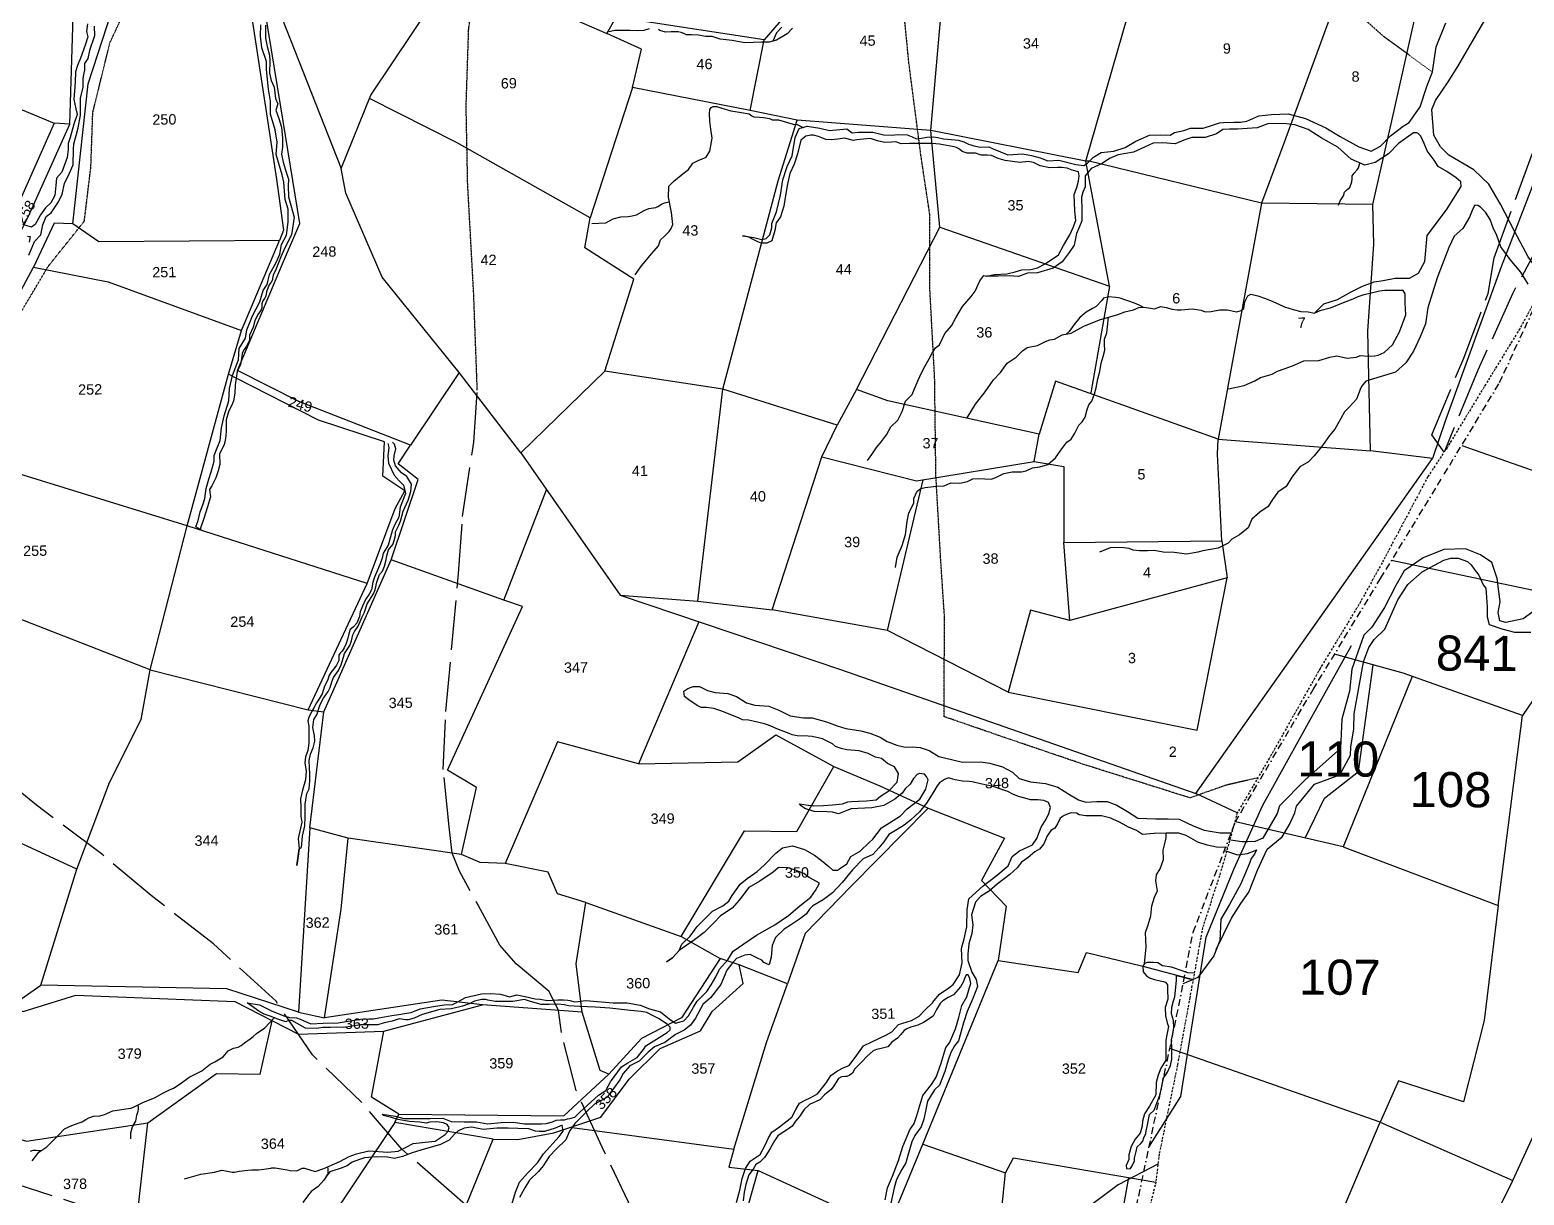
# Model space of a CAD drawing. Header units: inches. Extents: x 304037 to 460575, y 1453943 to 1639883.
# Drawn here: x 340576 to 342030, y 1593163 to 1594297 of the extents above; entities that cross this region are included whole.
import ezdxf

# ---------------------------------------------------------------- set-up
doc = ezdxf.new("R2010")
doc.units = ezdxf.units.IN
doc.header["$MEASUREMENT"] = 0
for name, pattern in [('ACAD_ISO02W100', [15, 12, -3]), ('ACAD_ISO07W100', [3, 0, -3]), ('BORDER', [1.75, 0.5, -0.25, 0.5, -0.25, 0, -0.25])]:
    doc.linetypes.add(name, pattern=pattern)
for name, color, linetype in [('CARTTRACK', 30, 'ACAD_ISO02W100'), ('NALA', 4, 'Continuous'), ('SURVEY_BND', 7, 'Continuous'), ('SURVEY_NO', 7, 'Continuous'), ('WATER_BODY', 4, 'Continuous')]:
    doc.layers.add(name, color=color, linetype=linetype)
doc.layers.add('FOOTPATH', color=150, linetype='ACAD_ISO07W100', lineweight=30)
doc.layers.add('VILL_BOUNDARY', color=6, linetype='BORDER', lineweight=30)
doc.styles.get("Standard").update_dxf_attribs({"font": 'arial.ttf'})

# ---------------------------------------------------------------- blocks, each defined once
blk = doc.blocks.new('DACHURU')
at = {"layer": 'CARTTRACK'}
for points in [[(1943.92, 789.01), (1955.94, 784.85), (1966.4, 780.23), (1969.76, 777.82), (1965.57, 784.4), (1960, 791.75), (1958.16, 801.65), (1957.4, 807.73), (1957.39, 808.69)], [(1921.93, 738.92), (1924.18, 742.55), (1925.13, 748.85), (1925.91, 753.91), (1927.89, 758.81), (1929.9, 763.33), (1933.83, 770.49), (1936.15, 774.72)]]:
    blk.add_lwpolyline(points, dxfattribs=at)
at = {"layer": 'NALA'}
for points in [[(1949.38, 777.42), (1948.35, 776.69), (1947.12, 776.42), (1946.69, 776.54), (1946.59, 777.13), (1946.72, 777.89), (1946.49, 779.55), (1946.11, 780.68), (1945.31, 781.22), (1944.22, 781.64), (1942.69, 781.59), (1941.23, 781), (1939.87, 780.05), (1939.28, 779.02), (1938.48, 777.45), (1937.6, 776.04), (1937.03, 775.47), (1936.18, 773.04), (1936.02, 771.48), (1935.49, 769.48), (1935.41, 767.39), (1932.91, 765.15), (1931.1, 763.29), (1930.93, 762.74), (1929.92, 760.98), (1929.38, 760.72), (1928.86, 760.7), (1928.42, 760.7), (1927.47, 760.84)], [(1926.64, 753.02), (1927.71, 755.27), (1928.37, 756.3), (1928.93, 757.13), (1929.54, 758.69), (1930.24, 760.19), (1930.88, 760.73), (1931.29, 761.08), (1931.81, 761.95), (1932.18, 762.79), (1932.3, 763.27), (1933.58, 764.84), (1935.37, 765.52), (1936.12, 766.91), (1936.14, 767.49), (1936.36, 768.78), (1936.38, 769.86), (1936.94, 773.15), (1937.04, 773.64), (1937.39, 774.59), (1937.76, 775.17), (1938.51, 775.91), (1939.43, 777.99), (1940.15, 779.1), (1941.16, 779.99), (1942.03, 780.48), (1942.69, 780.84), (1943.2, 780.98), (1943.72, 780.98), (1944.38, 780.75), (1944.65, 780.51), (1944.85, 780.2), (1945.2, 779.78), (1945.41, 779.31), (1945.51, 779.1), (1945.7, 778.85), (1945.8, 777.53), (1945.8, 776.81), (1945.95, 776.27), (1946.85, 775.96), (1947.76, 775.74), (1948.28, 775.74), (1948.92, 775.74)], [(1927.19, 760.08), (1928.11, 759.78), (1928.82, 759.87), (1929.32, 760.07), (1929.46, 760.14), (1929.32, 759.82), (1929.09, 759.52), (1928.99, 759.23), (1928.38, 757.7), (1927.57, 756.23), (1926.95, 755.18), (1926.89, 753.67), (1926.48, 752.58), (1925.35, 751.02), (1924.52, 750.66), (1924.29, 750.56)]]:
    blk.add_lwpolyline(points, dxfattribs=at)
at = {"layer": 'SURVEY_BND'}
for points in [[(1957.93, 776.78), (1952.8, 777.95), (1938.98, 780.8)], [(1957.93, 776.78), (1958.22, 774.42), (1957.32, 773.1), (1951.4, 774.35), (1948.35, 769.8), (1939.84, 772.77), (1934.95, 774.09)], [(1932.94, 760.99), (1934.3, 763.84), (1936.71, 765.75), (1937.7, 773.35)], [(1940.49, 772.54), (1935.63, 760.38), (1927.96, 762.13)], [(1935.63, 760.38), (1946.69, 756.26), (1948.35, 769.8)], [(1946.69, 756.26), (1945.73, 748.06), (1944.29, 742.28), (1939.66, 743.75), (1938.37, 740.8), (1947.84, 736.68)], [(1960.77, 740.04), (1952.62, 727.97), (1943.87, 728.6), (1947.84, 736.68), (1949.95, 741.35), (1952.96, 741.27), (1959.38, 749.15), (1963.24, 747.74)], [(1921.25, 724.37), (1931.06, 723.31), (1938.37, 740.8), (1923.37, 745.96)]]:
    blk.add_lwpolyline(points, dxfattribs=at)
at = {"layer": 'VILL_BOUNDARY', "lineweight": -3}
blk.add_lwpolyline([(1877.9, 668.09), (1892.73, 681.13), (1897.89, 685.27), (1909.07, 693.31), (1911.2, 699.64), (1913.44, 705.27), (1917.74, 715.11), (1921.25, 724.37), (1920.36, 731.26), (1923.85, 748.26), (1925, 754.26), (1927.96, 762.13), (1933.44, 771.58), (1938.2, 779.51), (1942.69, 786.95), (1946.59, 793.5), (1949.88, 800.72)], dxfattribs=at)
at = {"layer": 'SURVEY_NO'}
for s, p in [('841', (1942.16, 772.97)), ('110', (1932.34, 765.39)), ('108', (1940.34, 763.25)), ('107', (1932.54, 749.85))]:
    blk.add_text(s, height=2.5, dxfattribs=at).set_placement(p)
blk = doc.blocks.new('KESAMANENIPALLE')
at = {"layer": 'CARTTRACK'}
for points in [[(484.86, -37.82), (481.54, -62.3), (484.77, -71.16), (476.76, -90.55), (468.12, -109.4), (460.05, -123.93), (451.47, -142.34), (443.01, -162.07), (440.11, -157.81), (448.06, -139.38), (454.18, -123.8), (455.76, -115.14), (465.66, -89.11), (473.55, -68.78), (474.12, -61.88), (476.14, -41.28)], [(324.84, -478.82), (315.87, -467.42), (305.28, -452.24), (295.28, -437.22), (283.03, -419.09), (273.64, -409.15), (258.74, -396.53), (248.76, -389.2), (239.21, -380.15), (226.43, -366.78), (216.67, -356.43), (209.23, -346.02), (201.21, -338.84), (188.64, -327.53), (179.11, -316.14), (167.3, -304.39), (158.67, -291.34), (143.69, -277.22), (128.79, -265.35), (117.19, -255.34), (101.29, -243.07), (83.59, -228.34)], [(371.55, -333.5), (361.89, -338.42), (350.06, -346.99)], [(244.22, -342.98), (237.14, -327.68), (231.04, -313.84), (227.61, -299.78), (226.98, -294.46), (224.76, -289.79), (216.92, -283.03), (212.98, -278.46), (203.51, -260.37), (201.74, -255.99), (201.11, -249.66), (199.86, -235.73), (200.66, -221.73), (202.26, -206.82), (204.15, -188.32), (205.34, -174.53), (208.26, -156.54), (209.29, -144.02)], [(92.41, -333.75), (113.91, -341.06), (119.89, -344.74), (134.97, -365.4), (150.14, -385.25), (157.92, -395.23), (172.6, -405.82), (187.34, -414.41), (197.19, -420.17), (214.71, -432.6), (231.33, -442.09), (235.84, -443.4), (249.84, -445.6), (260.77, -454.5), (274.45, -474.71), (282.24, -487.58)]]:
    blk.add_lwpolyline(points, dxfattribs=at)
at = {"layer": 'FOOTPATH', "ltscale": 0.0005}
for points in [[(97.27, -126.7), (105.92, -112.59), (114.74, -101.85), (116.49, -88.77), (117.13, -75.56), (121.49, -58.75), (124.76, -51.96)], [(396.95, -240.31), (389.21, -242.01), (380.46, -244.96), (354.89, -236.55), (335.73, -229.75), (321.19, -224.51), (321.63, -200.49), (320.86, -185.91), (319.99, -166.15), (319.99, -142.41), (319.12, -121.04), (319.33, -102.92), (317.37, -88.56), (314.74, -66.07), (312, -33.47)], [(209.29, -144.02), (208.72, -120.58), (207.61, -94.03), (207.48, -75.35), (208.35, -56.31), (211.82, -35.7), (211.95, -23.46), (216.17, -16.96), (220, 0.23), (222.6, 15.68), (222.61, 28.51), (225.46, 40.26), (228.43, 51.64), (233.15, 68.43), (234.14, 71.4)], [(441.4, -69.97), (429.76, -61.27), (414.45, -47.22), (392.77, -28.56), (376.49, -19.47), (359.53, -12.72), (338.63, -3.83), (322.21, 7.33), (313.21, 13.27), (305.24, 15.18), (291.45, 19.18), (277.93, 24.83), (248.48, 35.93), (232.75, 43.79), (226.94, 45.95)]]:
    blk.add_lwpolyline(points, dxfattribs=at)
at = {"layer": 'NALA'}
for points in [[(159.18, -54.96), (159.15, -58.11), (159.55, -60.14), (160.06, -62.22), (160.12, -63.64), (160.03, -66.58), (160.36, -68.34), (161.12, -70), (161.34, -72.71), (161.91, -74.08), (161.46, -75.56), (162.1, -77.63), (162.73, -79.69), (162.94, -82.41), (162.95, -84.58), (162.67, -86.22), (163.04, -88.19), (163.73, -90.58), (164.28, -92.36), (164.19, -93.91), (164.19, -96.57), (164.74, -98.63), (165.53, -101.54), (164.83, -105.78), (163.16, -108.91), (162.19, -111.12), (161.04, -114), (160.25, -115.54), (160.08, -116.28), (160.08, -116.62), (159.78, -117.2), (159.23, -117.81), (158.93, -118.62), (158.62, -119.57), (158.42, -120.55), (158.12, -121.13), (157.71, -121.71), (157.4, -122.42), (157.44, -122.86), (157.44, -123.34), (157.27, -123.88), (156.45, -125), (155.71, -126.52), (155.23, -128.08), (154.38, -129.96), (154.35, -131.18), (153.6, -132.64), (153.03, -133.41), (152.52, -134.33), (152.45, -135.14), (152.04, -137.14), (151.22, -138.72), (151.02, -140.31), (150.68, -141.94), (150.65, -143.97), (150.24, -145.8), (150, -146.44), (149.01, -148.43), (148.44, -150.4), (148.4, -153.34), (148.17, -154.93), (147.86, -156.43), (146.74, -158.58), (146.74, -161.22), (146.37, -162.74), (145.75, -164.4), (144.77, -166.34), (144.16, -167.25), (144.36, -168.99), (143.62, -171.36), (142.73, -174.18), (141.89, -176.51), (141.88, -176.87), (140.76, -176.22), (141.37, -174.67), (141.85, -172.57), (142.55, -170.94), (143, -169.4), (143.37, -166.98), (144.07, -164.72), (144.65, -162.94), (145.4, -160.38), (145.4, -159.02), (146.16, -157.16), (146.89, -155.35), (147.25, -152.35), (147.98, -149.39), (149.14, -145.82), (149.32, -142.81), (150.09, -139.65), (151.57, -135.94), (151.83, -133.19), (153.38, -130.71), (153.75, -128.66), (155.1, -125.3), (156.92, -121.94), (157.76, -119.16), (158.8, -117.72), (159.41, -115.37), (161.06, -112.48), (161.93, -110.43), (162.4, -108.11), (163.62, -105.86), (164.09, -102.7), (164.09, -99.58), (163.42, -97.26), (163.15, -93.03), (162.74, -91.29), (162.1, -89.1), (161.4, -86.28), (161.63, -83.29), (161.16, -80.32), (160.15, -76.55), (160.15, -73.36), (159.75, -70.49), (159.28, -65.74), (159.28, -63.8), (158.2, -60.4), (157.93, -57.58), (158.1, -54.83)], [(117.75, -54.69), (117.75, -57.01), (116.53, -60.56), (116.08, -62.49), (115.31, -63.68), (115.22, -65.53)], [(284.1, -57.05), (282.83, -58.42), (281.92, -60.41)], [(468.14, -120.96), (463.97, -115.05), (460.87, -108.91), (457.43, -102.18), (454.71, -97.31), (451.08, -93.81), (445.13, -90.12), (443.09, -88.14), (441.5, -85.3), (441.17, -79.03), (442.03, -76.85), (445.16, -72.41), (447.6, -68.75), (451.14, -62.83), (455.3, -55.86)], [(116.14, -54.06), (115.88, -55.91), (116.15, -57.21), (115.51, -59.27), (114.33, -62.41), (113.6, -64.13), (113.06, -65.64), (112.96, -68.15), (112.6, -72.37), (113.06, -74.61), (113.33, -76), (112.48, -78.33), (111.6, -81.52), (111.05, -82.97), (111.05, -84.48), (110.81, -86.35), (109.42, -89.88), (108.12, -91.33), (107.99, -93.12), (107.69, -95.51), (106.66, -97.3), (105.39, -98.48), (104.12, -100.17), (102.85, -102.47), (101.91, -103.14), (99.88, -102.49)], [(100.96, -105.33), (101.57, -105.36), (101.33, -106.78)], [(101.2, -109.93), (102.58, -106.65), (104.14, -105.05), (104.66, -102.64), (105.52, -100.6), (106.75, -99.72), (108.56, -97.1), (109.46, -95.23), (110.04, -92.67), (111.31, -90.18), (112.21, -88.14), (112.38, -84.41), (112.42, -83.08), (113.04, -81.08), (113.52, -79.22), (114.17, -76.2), (114.21, -73.74), (114.21, -71.94), (114.84, -69.51), (114.9, -67.34), (115.22, -65.53)], [(391.07, -146.05), (394.84, -145.26), (397.43, -144.22), (398.8, -143.43), (401.68, -142.6), (402.98, -141.88), (404.56, -141.4), (406.62, -140.67), (409.34, -139.53), (412.99, -139.47), (415.65, -138.71), (417.36, -138.42), (419.9, -138.96), (422.11, -138.8), (423, -138.39), (425.03, -138.58), (426.45, -138.52), (427.4, -138.33), (428.8, -137.76), (430.84, -135.9), (432.61, -132.77), (434.23, -128.72), (434.1, -125.79), (434.1, -123.58), (433.6, -122.78), (432.81, -122.78), (431.03, -122.78), (429.19, -122.75), (427.9, -122.88), (425.2, -123.45), (424.09, -123.67), (422.67, -124.15), (421.43, -124.71), (419.06, -125.57), (415.88, -126.84), (413.38, -127.44), (412.14, -127.98), (414.36, -125.77), (417.72, -124.72), (421.07, -122.92), (423.77, -121.59), (426.62, -120.58), (428.84, -120.29), (431.7, -119.77), (435.24, -119.8), (437.43, -118.66), (438.95, -115.79), (439.65, -109.54), (444.34, -103.37), (448.02, -97.8), (447.89, -96.63), (446.78, -95.68), (444.6, -94.07), (442.51, -92.87), (441.56, -91.35), (439.85, -89.05), (439.15, -87.25), (438.42, -85.44), (437.75, -84.78), (437.44, -84.62), (436.61, -84.62), (432.94, -87.15), (430.53, -89.62), (427.23, -91.71), (424.73, -92.35), (421.47, -90.83), (418.28, -87.84), (414.26, -85.56), (411.12, -83.48), (407.96, -82.37), (405.2, -81.96), (401.41, -82), (398.85, -82.91), (396.41, -83.1), (394.06, -83.17), (392.1, -83.17), (390.52, -83.2), (388.97, -84.24), (386.24, -85.1), (384.21, -85.1), (383.01, -85.1), (381.01, -85.67), (378.89, -86.52), (375.88, -86.3), (373.6, -86.36), (371.49, -87.26), (368.8, -88.46), (365.06, -89.07), (362.97, -89.89), (361.17, -91.06), (358.48, -92.29), (357.08, -94.03), (357.01, -96.71), (356.41, -97.98), (356.09, -99.21), (356.09, -102.41), (356.06, -104.94), (355.37, -106.68), (354.73, -107.93), (354.16, -110.78), (352.96, -112.52), (351.18, -114.73), (349.03, -116.31), (345.23, -117.36), (342.76, -117.39), (340.59, -118.16), (338.34, -118.03), (335.71, -118.03), (332.83, -118.03), (334.79, -117.59), (337.8, -117.53), (339.8, -117.08), (341.41, -116.61), (343.63, -116.55), (345.22, -116.14), (347.06, -115.21), (350.35, -113.06), (351.62, -110.78), (353.18, -108.29), (353.97, -106.49), (354.67, -104.78), (354.44, -102.44), (354.29, -98.52), (354.99, -96.82), (355.4, -95.27), (355.56, -94.03), (355.46, -92.99), (353.91, -92.61), (352.71, -92.13), (351.38, -91.94), (350.4, -91.94), (348.56, -91.94), (346.18, -91.44), (344.57, -90.65), (343.27, -90.33), (341.27, -90.55), (337.71, -90.07), (336.06, -89.53), (335.02, -89.03), (334.45, -88.77), (333.37, -88.74), (331.98, -88.68), (330.55, -88.2), (328.59, -88.14), (327.38, -87.73), (326.72, -87.16), (325.99, -86.75), (325.42, -86.59), (321.89, -85.86), (320.14, -85.67), (317.64, -85.64), (314.7, -85.67), (312.61, -85.67), (311.34, -85.22), (310.26, -85.22), (308.68, -85.32), (306.87, -84.88), (305.92, -84.53), (305.22, -84.31), (303.51, -84.47), (301.87, -84.62), (301.11, -84.72), (298.95, -84.18), (297.31, -84.34), (295.69, -84.47), (294.44, -84.37), (293.42, -84.02), (292.63, -83.64), (291.43, -83.33), (290.76, -83.33), (289.56, -83.55), (288.39, -84.53), (287.5, -87.76), (286.7, -90.27), (285.6, -92.52), (284.9, -95.4), (284.33, -98.91), (284.01, -100.39), (283.19, -102.95), (282.11, -104.4), (281.79, -106.27), (281.03, -108.8), (279.8, -109.28), (278.4, -109.28), (277.64, -108.93), (276.53, -108.36), (275.33, -107.73), (273.97, -107.47), (276.66, -107.92), (278.62, -108.45), (279.7, -108.2), (280.52, -107.35), (281.03, -105.64), (281.06, -104.59), (282.23, -101.75), (283.29, -97.77), (283.89, -94.07), (285, -90.81), (286.2, -88.28), (286.99, -83.86), (287.98, -81.67), (289.94, -81.14), (292.98, -81.61), (295.33, -82.27), (299.54, -81.89), (300.84, -82.84), (302.33, -82.75), (304.61, -82.75), (305.81, -82.81), (308.38, -83.44), (310.24, -83.57), (312.01, -83.44), (314.1, -83.54), (315.31, -84.01), (316.35, -84.49), (317.56, -84.36), (318.86, -84.17), (320.5, -84.11), (321.48, -84.27), (322.88, -84.65), (325.73, -84.93), (326.49, -84.99), (327.79, -85.37), (328.9, -85.98), (329.5, -86.17), (330.23, -86.42), (331.84, -86.74), (333.81, -86.7), (334.91, -87.18), (338.38, -88.73), (341.99, -88.48), (344.15, -88.89), (346.18, -89.52), (348.02, -90.25), (350.75, -90.16), (354.86, -91.23), (356.73, -91.52), (357.62, -90.95), (359.14, -89.49), (361.01, -88.42), (364.08, -88.16), (366.8, -87.25), (369.4, -85.79), (372.7, -84.4), (375.33, -84.3), (377.73, -84.46), (378.78, -83.83), (381.06, -83.35), (382.66, -82.79), (385.73, -82.82), (387.5, -82.31), (389.69, -81.58), (390.67, -81.58), (393.17, -81.49), (394.76, -81.49), (396.34, -81.33), (399.26, -80.03), (402.3, -79.78), (406.34, -79.68), (410.52, -80.85), (415.43, -83.13), (418.91, -85.31), (423.35, -87.88), (426.35, -88.96), (428.63, -87.79), (431.04, -85.29), (434.17, -82.98), (435.63, -82.09), (438.32, -78.39), (440, -73.44), (441.4, -69.97), (442.41, -63.87), (444.79, -58.09)], [(286.66, -57.31), (285.4, -58.73), (282.8, -60.18), (281.03, -60.63), (279.11, -60.66), (275.15, -60.77), (272.02, -60.18), (269.17, -59.76), (267.21, -59.12), (265.59, -59.09), (263.92, -58.75), (262.22, -58.61), (260.99, -58.61), (260.4, -58.33), (259.73, -58.06), (259.03, -57.89), (257.99, -57.86), (257.32, -57.89), (255.98, -57.89), (254.61, -57.52), (254.25, -57.22)], [(251.98, -57.08), (250.75, -57.44), (249.1, -57.47), (247.34, -57.41), (243.68, -57.33), (242.61, -57.55), (242.28, -57.64)], [(247.85, -116.6), (249.41, -114.43), (251.97, -111.44), (253.61, -109.66), (254.05, -108.2), (255.01, -107.36), (256.2, -106.16), (256.74, -105.44), (257.11, -104.5), (256.87, -101.63), (256.2, -97.88), (256.3, -95.22), (257.39, -94.11), (259.76, -92.16), (261.12, -91.23), (262.18, -89.7), (263.47, -89.06), (265.42, -88.27), (266.33, -86.84), (266.95, -83.69), (266.6, -81.54), (266.38, -79.59), (266.38, -77.74), (266.43, -76.81), (266.73, -76.31), (267.27, -76.09), (268.11, -76.09), (269.34, -76.51), (270.43, -76.83), (271.54, -77.2), (274.06, -77.6), (275.96, -77.94), (276.58, -78.41), (277.02, -78.68), (278.43, -78.78), (279.42, -78.9), (280.87, -79.15), (281.49, -79.47), (283, -79.47), (286.52, -80.63), (287.56, -80.66), (288.96, -81.4)], [(418.22, -101.92), (418.65, -100.86), (419.48, -99.66), (419.71, -98.78), (420.42, -98.15), (421.02, -97.66), (421.57, -96.29), (421.63, -95.58), (421.65, -94.86), (422.14, -94.21), (422.91, -93.46), (423.17, -92.98), (423.55, -91.79)], [(237.49, -103.97), (240.91, -103.88), (242.71, -102.92), (244.59, -102.5), (246.35, -102.39), (247.29, -102.28), (248.37, -102.09), (250.25, -101.04), (251.38, -100.52), (253.04, -100.32), (253.54, -100.13), (254.45, -99.55), (255.14, -99.25), (256.4, -99.03)], [(463.93, -121.65), (462.14, -118.7), (459.64, -115.62), (457.36, -112.54), (456.44, -109.75), (455.63, -107.89), (454.94, -105.84), (453.78, -104.07), (452.61, -102.82), (452, -102.42), (452, -102.42), (451.24, -102.38), (450.71, -103.22), (449.91, -105.24), (448.29, -107.98), (446.16, -109.75), (444.83, -112.48), (441.92, -119.85), (439.54, -127.08), (438.93, -130.91), (437.56, -134.09), (435.95, -137.49), (434.05, -140.27), (431.55, -142.56), (428.05, -143.53), (424.3, -144.58), (423.21, -145.91), (422.93, -146.58), (421.97, -148.96), (420.22, -150.85), (419.08, -151.96), (418.15, -153.6), (416.68, -156.13), (415.32, -157.62), (413.65, -160.03), (411.55, -162.57), (410.19, -163.95), (408.09, -165.17), (406.14, -167.6), (404.72, -169.89), (402.63, -171.25), (401.38, -172.94), (400.27, -174.63), (398.26, -176.01), (396.3, -177.63), (395.37, -179.78), (393.22, -181.44), (391.4, -182.45), (390.52, -183.41), (388.06, -184.57), (384.32, -185.22), (383.11, -185.45), (380.42, -185.93), (377.36, -185.47), (374.75, -185.39), (372.53, -184.94), (370.92, -184.97), (369.05, -184.97), (367.46, -184.82), (366.5, -184.4), (365.23, -184.17), (362.96, -184.09), (361.94, -184.17), (359.37, -185.19)], [(303.49, -162.25), (304.59, -160.84), (305.71, -159.16), (306.93, -157.72), (308.16, -156.14), (309.27, -154.16), (310.92, -152.56), (312.03, -150.53), (312.9, -148.01), (314.47, -146.41), (315.89, -143.15), (316.89, -141.03), (317.68, -139.64), (318.75, -137.82), (319.48, -136.46), (320.31, -135.16), (321.27, -134.46), (322.62, -131.74), (324.22, -129.93), (325.34, -127.96), (326.93, -125.23), (329.07, -122.86), (330.03, -121.63), (331.19, -119.08), (332.21, -117.84), (332.83, -118.03)], [(327.77, -152.27), (329.77, -148.95), (332.21, -146.01), (334.22, -143.15), (335.96, -141.36), (337.62, -139.14), (339.74, -137.69), (341.31, -136.19), (342.51, -135.42), (345.01, -134.95), (346.89, -134.03), (347.99, -133.6), (349.13, -133.44), (350.95, -132.43), (353.19, -132.06), (356.25, -130.45), (360.03, -128.91), (364.5, -127.71), (366.25, -127.09), (368.32, -126.6), (369.61, -126.08), (370.87, -126.01), (372.47, -126.26), (373.43, -126.41), (374.93, -125.89), (376.23, -126.17), (377.64, -126.57), (378.87, -126.78), (379.83, -126.75), (382.49, -126.57), (384.68, -126.94), (385.69, -127.3), (387.08, -127.3), (389.17, -126.9), (390.96, -126.87), (393.33, -127.4), (394.37, -127.15), (394.99, -126.66), (395.3, -125.03), (396.04, -123.62), (396.77, -123.18), (398.47, -123.58), (400.28, -124.29), (402.04, -125), (403.64, -125.77), (404.9, -126.35), (406.93, -127.06), (408.8, -127.58), (410.55, -127.64), (412.14, -127.98)], [(370.68, -126.02), (369.68, -125.48), (368.58, -125.01), (367.19, -124.49), (366.22, -124.13), (365.39, -123.85), (364.73, -123.65), (364.08, -123.54), (362.39, -123.41), (361.13, -123.67), (360.7, -124.29), (359.26, -125.72), (358.4, -126.2), (356.87, -127.02), (355.31, -128.34), (353.94, -129.98), (352.68, -131.63), (351.93, -132.27)], [(309.89, -188.22), (310.39, -185.73), (311.58, -182.98), (312.47, -180.3), (312.86, -177.13), (313.32, -175.03), (314.52, -172.73), (314.55, -171.57), (315.43, -169.8), (316.34, -169.18), (317.32, -168.95), (317.97, -168.92), (320.08, -168.71), (321.92, -168.63), (323.56, -167.93), (325.74, -168.01), (327.58, -167.67), (328.88, -167), (330.28, -167), (333.35, -167.13), (334.52, -166.74), (336.45, -165.82), (338.45, -165.46), (340.71, -165.46), (341.88, -165.23), (343.41, -164.55), (345.2, -164.32), (347.13, -163.82), (348.98, -162.23), (350.3, -160.39), (351.81, -158.42), (352.82, -157.71), (353.71, -156.28), (354.75, -154.36), (355.58, -153.58), (356.25, -152.44), (356.77, -150.63), (357.22, -149.44), (357.99, -148.59), (358.59, -146.85), (359.03, -145.39), (359.5, -143.22), (359.99, -141.43), (360.33, -139.44), (360.85, -137.81), (361.27, -136.3), (361.17, -134.95), (361.17, -133.6), (361.82, -132.13), (361.97, -130.63), (362.27, -128.31)], [(187.49, -156.65), (187.74, -157.62), (187.4, -159.65), (187.58, -161.36), (188.91, -164.31), (190.09, -165.69), (191.1, -166.75), (191.57, -168.81), (190.27, -172.06), (189.94, -174.51), (188.88, -176.27), (188.32, -177.57), (187.85, -179.25), (187.23, -181.22), (186.04, -183.14), (185.72, -184.41), (185.22, -185.74), (184.6, -187.26), (183.8, -188.94), (183.41, -190.18), (183.09, -192.04), (182.5, -193.05), (181.55, -194.36), (180.81, -195.92), (180.25, -197.28), (180.07, -198.43), (179.39, -200.02), (178.48, -201.03), (177.8, -201.56), (177.41, -202.63), (177.21, -203.63), (176.79, -204.9), (176.29, -205.99), (175.79, -206.73), (175.32, -207.26), (174.96, -207.73), (174.9, -209.01), (174.37, -210.13), (173.72, -210.99), (173.07, -211.82), (172.54, -212.52), (172.21, -213.56), (171.77, -214.5), (171.39, -215.18), (170.82, -217.02), (170.05, -218.26), (169.4, -219.18), (168.72, -220.42), (168.16, -221.36), (167.48, -222.69), (167.25, -223.54), (167.45, -224.8), (167.45, -227.25), (167.45, -228.93), (167.16, -230.68), (166.54, -232.25), (166.42, -233.72), (166.71, -235.7), (166.51, -237.77), (165.74, -240.32), (165.24, -242.38), (165.26, -244.54), (165.29, -246.57), (165.44, -248.03), (164.53, -252.02), (164.73, -254.48), (164.44, -256.3), (164.14, -258.52), (164.73, -254.48), (165.33, -254.15), (165.62, -251.47), (166.21, -248.95), (166.33, -246.68), (166.33, -245.62), (166.33, -243.67), (166.78, -241.11), (167.37, -239.99), (167.57, -238.1), (167.57, -236.27), (167.48, -234.91), (167.48, -233.11), (167.78, -231.6), (168.49, -230.07), (168.88, -228.49), (168.84, -227.19), (168.42, -225.18), (168.69, -223.19), (169.42, -222.08), (170.27, -219.65), (171.12, -218.05), (172.22, -216.48), (172.76, -215.55), (173.2, -214.14), (173.63, -213.09), (174.8, -211.4), (175.48, -210.07), (176.1, -208.25), (176.29, -207.33), (177.64, -205.44), (178.06, -204.32), (178.37, -202.87), (178.84, -202.02), (179.74, -200.78), (180.75, -198.49), (181.31, -197.41), (182, -195.38), (183.52, -192.96), (183.93, -191.99), (184.41, -190.16), (185.05, -188.3), (185.76, -187.52), (186.28, -186.34), (186.63, -185.11), (186.9, -183.83), (187.34, -182.36), (188.33, -181.1), (188.69, -180.15), (189, -178.95), (189.06, -178.08), (189.91, -176.43), (190.28, -175.44), (190.6, -174.3), (190.97, -173.03), (192.24, -170.39), (192.92, -168.36), (193.07, -166.56), (191.99, -164.7), (190.68, -163.79), (189.29, -162.05), (188.87, -160.7), (188.98, -159.6), (189.37, -157.91), (189.12, -156.83), (188.63, -156.3)], [(135.94, -334.07), (139.94, -332.97), (143.26, -332.55), (145.03, -332.03), (146.35, -332.31), (147.49, -332.55), (148.05, -332.55), (149.23, -332.35), (151.31, -332.14), (152.28, -332.1), (153.87, -332.1), (155.16, -331.97), (156.86, -331.69), (157.1, -331.65), (157.9, -331.62), (158.94, -331.83), (160.81, -332.21), (161.54, -332.35), (163.2, -332.42), (164.48, -331.83), (165.07, -331.86), (167.64, -332.66), (169.68, -331.97), (171.01, -331.43), (173.61, -330.29), (175.9, -329.14), (177.67, -328.52), (180.65, -327.86), (185.26, -328.21), (187.76, -327.97), (189.53, -327.1), (191.43, -326.2), (194.27, -325.89), (196.7, -325.68), (199.16, -324.12), (199.89, -323.33), (200.13, -322.43), (199.72, -321.7), (198.78, -321.32), (197.22, -321.01), (195.49, -321.11), (194.58, -321.28), (193.06, -321.07), (190.62, -320.83), (187.74, -320.35), (186.21, -319.86), (184.24, -319.34), (184.06, -318.96), (187.15, -319.51), (189.23, -320.14), (190.83, -320.14), (192.91, -320.14), (194.29, -320.17), (195.58, -320.21), (198.66, -320.17), (200.67, -321), (203.79, -321.11), (205.01, -321.11), (206.81, -321.18), (209.41, -321.63), (212.79, -321.38), (215.7, -321.35), (218.37, -321.76), (222.5, -321.8), (223.68, -321.8), (225.17, -321.42), (226.07, -321), (227.14, -320.9), (228.11, -320.9), (228.84, -320.69), (229.36, -320.62), (230.61, -320.34), (231.79, -319.16), (232.69, -318.3), (236.42, -315.07), (238.22, -313.96), (239.33, -311.88), (242.07, -308.26), (243.56, -307.3), (245.85, -306.08), (247.41, -304.14), (247.97, -303.28), (253.21, -300.08), (253.94, -299.49), (253.97, -298.86), (253.28, -298.17), (251.34, -296.75), (249.88, -296.06), (248.39, -295.19), (246.97, -294.98), (244.37, -294.67), (239.45, -294.05), (235.89, -293.79), (232.11, -293.58), (229.47, -293.38), (228.37, -293.06), (226.87, -292.93), (224.72, -292.93), (222.85, -292.93), (220.22, -292.16), (218.8, -291.64), (215.94, -292.09), (211.75, -292.06), (209.91, -291.75), (209.42, -291.57), (208.42, -291.57), (206.69, -291.89), (205.37, -292.54), (203.74, -293.13), (201.09, -293.7), (198.25, -293.87), (193.95, -295.01), (192.01, -295.84), (190.62, -296.23), (190, -296.23), (188.44, -295.98), (186.67, -296.54), (184.8, -296.88), (183.24, -297.33), (179.53, -297.33), (179.01, -297.26), (175, -297.86), (173.2, -297.82), (171.78, -297.82), (170.98, -297.82), (169.94, -297.82), (168.34, -298.07), (165.74, -297.93), (162.41, -296.06), (161.69, -296.06), (160.99, -296.3), (158.81, -295.61), (157.46, -295.02), (155.79, -294.4), (154.44, -293.63), (151.71, -291.62), (154.68, -292.16), (157.51, -293.63), (160.5, -294.87), (161.9, -295.3), (163.53, -295.38), (164.46, -295.76), (166.98, -296.93), (170, -296.77), (173.65, -296.73), (179.02, -295.89), (181.1, -295.91), (182.23, -295.91), (183.48, -295.7), (184.89, -295.47), (186.65, -295.15), (188.38, -294.9), (189.7, -294.71), (191.31, -294.47), (193.49, -293.61), (196.79, -293.07), (199.37, -292.75), (201.36, -292.67), (202.62, -292), (204.54, -291.03), (208.38, -290.14), (210.52, -290.08), (213, -290.32), (215.21, -291), (216.92, -290.51), (219, -290.97), (221.39, -291.52), (222.61, -291.61), (224.24, -292.01), (226.87, -291.85), (228.25, -291.85), (229.29, -291.94), (229.75, -292.04), (231, -292.37), (231.74, -292.31), (233.66, -292.13), (240.27, -292.78), (243.64, -292.78), (246.79, -293.39), (249, -294.34), (251.63, -295.1), (253.77, -296.81), (255.27, -297.85), (257.29, -297.36), (258.4, -296.17), (259.68, -294.09), (260.54, -292.65), (262.93, -290.32), (264.03, -288.7), (265.13, -286.81), (266.08, -284.94), (268.1, -282.68), (269.46, -280.62), (272.03, -278.91), (275.12, -276.83), (279.62, -274.35), (282.94, -272.19), (285.72, -269.87), (288.42, -267.79), (289.55, -266.23), (290.53, -264.44), (288.02, -263), (286.74, -262.09), (284.69, -261.2), (282.97, -260.62), (280.95, -260.53), (280.62, -260.56), (279.36, -261.63), (276.08, -263.74), (273.42, -265.23), (271.03, -268.31), (269.3, -270.24), (266.52, -272), (264.9, -273.61), (262.46, -276.01), (260.11, -277.75), (256.41, -280.27), (254.75, -282.05), (253.3, -283.02), (254.75, -282.05), (256.41, -280.27), (257.02, -278.75), (259.07, -276.89), (260.81, -274.57), (264.58, -270.85), (267.07, -269.66), (268.52, -268.5), (269.34, -267.18), (271.38, -264.41), (273.07, -263.06), (275.48, -261.45), (277.2, -259.9), (280.05, -257.06), (281.72, -255.78), (284.16, -255.3), (287.03, -256.24), (289.43, -257.66), (291.07, -258.92), (292.84, -260.44), (293.78, -261.31), (294.9, -261.34), (295.69, -260.85), (297.19, -259.84), (298.23, -258.08), (300.52, -256.8), (302.67, -254.75), (303.59, -253.98), (305.72, -251.22), (307.7, -250.06), (310.33, -248.42), (312.02, -246.68), (315.1, -244.4), (316.57, -242.01), (317.13, -239.77), (316.79, -238.96), (316.28, -238.41), (315.03, -238.19), (314.54, -238.41), (313.65, -239.37), (312.78, -240.72), (311.55, -241.91), (310.8, -242.94), (309.04, -244.37), (306.31, -245.82), (303.46, -246.37), (300.08, -246.48), (298.47, -246.58), (297.4, -246.96), (295.33, -247.69), (293.9, -247.28), (292.6, -247.23), (289.5, -247.11), (287.23, -246.29), (286.36, -245.64), (285.98, -245.15), (288.03, -245.54), (289.38, -245.71), (291.75, -245.66), (293.95, -245.52), (296.32, -245.3), (297.62, -244.84), (298.54, -244.77), (300.25, -244.74), (302.21, -244.65), (303.73, -244.55), (304.53, -244.41), (305.6, -243.6), (307.63, -242.27), (309.61, -240.22), (310.02, -238.16), (309.03, -236.52), (307.36, -235.72), (305.91, -234.47), (304.51, -234.08), (303.81, -233.75), (302.7, -233.17), (300.54, -232.53), (297.57, -232.22), (296.17, -231.93), (294.84, -231.42), (294.09, -230.77), (291.7, -229.49), (289.24, -228.89), (288.27, -228.84), (285.59, -228.69), (284.36, -228.45), (283.71, -228.09), (281.11, -227.11), (278.7, -226.05), (277.73, -225.69), (275.32, -225.09), (273.84, -224.77), (272.44, -224.63), (271.43, -224.15), (267.23, -222.4), (265.49, -221.8), (263.75, -221.58), (262.42, -221.56), (261.51, -221), (259.5, -219.68), (258.49, -218.85), (258.32, -217.53), (259.33, -216.89), (260.61, -216.43), (262.14, -216.43), (264.02, -217.4), (265.86, -217.98), (268.92, -218.27), (271.05, -219.02), (273.44, -220.54), (275.44, -221.16), (278.84, -221.46), (281.28, -222.42), (283.99, -223.85), (287.15, -224.35), (289.3, -224.35), (292.78, -225.41), (295.33, -226.41), (297.41, -227.06), (301.01, -227.71), (303.18, -228.27), (305.69, -229.26), (307.38, -230.32), (309.67, -231.27), (311.67, -231.78), (313.41, -231.75), (315.34, -231.87), (317.49, -232.65), (319.79, -234.17), (323.15, -234.96), (325.49, -235.57), (329.84, -235.57), (332.11, -235.93), (335.21, -236.85), (337.58, -238.2), (339.2, -239.72), (341.9, -240.54), (345.55, -241), (348.47, -241.92), (350.9, -243.55), (353.51, -245.07), (355.23, -245.63), (357.93, -245.55), (360.44, -245.58), (362.74, -246.5), (365.32, -248.06), (367.74, -249.68), (372.13, -249.96), (375.12, -249.96), (377.73, -250.06), (379.59, -250.95), (381.16, -251.72), (383.77, -252.81), (387.65, -253.49), (390.11, -253.56), (390.47, -253.46)], [(389.41, -257.09), (386.7, -256.98), (384.44, -256.45), (382.25, -255.7), (379.39, -254.07), (377.64, -253.47), (375.63, -253.44), (374.58, -253.39), (371.66, -253.46), (368.84, -253.65), (367.39, -252.65), (365.48, -251.83), (364.23, -251.14), (363.19, -250.52), (361.9, -249.95), (361.21, -249.64), (359.02, -249.01), (357.86, -249.04), (355.22, -248.98), (353.62, -248.7), (352.93, -248.29), (351.68, -248.2), (350.92, -248.45), (349.95, -248.85), (349.01, -249.48), (348.31, -250.8), (347.65, -251.83), (346.71, -252.4), (346.17, -253.12), (345.7, -253.87), (345.42, -254.53), (344.95, -255.66), (343.88, -256.94), (342.72, -257.57), (341.09, -258.89), (339.46, -259.98), (338.42, -261.31), (336.6, -262.97), (333.5, -265.26), (331.65, -266.8), (329.42, -268.15), (328.21, -269.57), (327.24, -272.55), (327.52, -275.02), (327.27, -277.09), (326.52, -279.62), (326.21, -282.13), (326.21, -283.63), (327.12, -286.48), (328.15, -288.24), (328.46, -289.93), (327.27, -292.84), (325.83, -296), (324.92, -298.73), (323.66, -303.04), (322.72, -304.23), (321.81, -305.83), (321.09, -307.68), (320.24, -310.47), (318.95, -313.75), (317.73, -314.84), (315.97, -317.54), (315.63, -319.2), (315.06, -321.88), (314.4, -323.72), (312.84, -325.82), (312.05, -327.39), (311.08, -330.67), (310.54, -332.42), (309.6, -334.02), (308.25, -336.43), (307.66, -338.44), (306.81, -342.18)], [(305.45, -341.34), (306, -338.43), (307.31, -335.62), (308.79, -331.8), (309.87, -328.44), (311.6, -324.45), (312.71, -322.89), (313.32, -320.98), (314.35, -317.75), (314.91, -316.2), (317.02, -313.51), (318.19, -311.79), (319.31, -308.68), (320.61, -304.62), (321.47, -303.54), (323.01, -300.13), (323.81, -297.41), (324.62, -294.51), (325.85, -292.4), (326.51, -290.2), (326.82, -289.22), (326.65, -287.97), (326.21, -287.08), (325.71, -287.13), (325.43, -287.83), (324.96, -288.88), (324.29, -290), (322.62, -291.88), (321.29, -292.55), (320.03, -293.3), (319.37, -293.94), (318.44, -295.43), (317.63, -296.98), (315.3, -298.48), (313.88, -299.15), (312.15, -299.59), (311.18, -300.01), (310.57, -300.37), (309.71, -301.32), (308.93, -302.23), (307.53, -303.14), (306.55, -304.31), (304.58, -304.78), (303.77, -304.89), (302.99, -305.17), (302.27, -305.83), (301.44, -306.53), (300.24, -307.83), (298.54, -309.51), (297.96, -310.51), (297.15, -311.1), (296.54, -311.32), (296.09, -311.32), (295.23, -311.43), (294.53, -311.82), (293.37, -313.54), (292.73, -314.4), (291.06, -315.71), (289.97, -316.91), (287.44, -318.02), (286.11, -319.19), (284.95, -320.87), (283.98, -321.98), (283.2, -323.18), (282.03, -323.98), (280.25, -325.07), (279.64, -325.46), (278.81, -326.71), (277.83, -328.33), (277.25, -329.33), (276.33, -330.69), (275.22, -331.83), (274.24, -332.39), (273.55, -333.44), (272.52, -334.8), (271.74, -337.18), (271.32, -338.99), (271.07, -341.15)], [(269.46, -341.46), (270.32, -338.54), (270.93, -335.74), (271.77, -333.33), (272.91, -331.55), (275.33, -329.91), (276.55, -327.72), (277.36, -325.97), (278.23, -324.58), (280.12, -323.28), (283.09, -321.03), (284.09, -319.16), (285.04, -317.64), (286.35, -316.94), (287.6, -316.36), (289.38, -315.44), (291.63, -312.69), (292.67, -311.03), (294.28, -309.92), (295.7, -309.2), (297.15, -308.65), (299.07, -306.22), (300.68, -303.97), (302.69, -303.02), (304.58, -302.16), (306.3, -301.38), (307.55, -300.66), (309.19, -298.94), (312.4, -297.98), (314.24, -296.92), (315.6, -295.53), (317.55, -293.7), (317.82, -293.28), (319.22, -291.73), (321.5, -290.17), (322.55, -289.39), (324.14, -287.05), (324.81, -284.16), (324.67, -280.72), (325.34, -278.36), (326.06, -275.45), (326.17, -271.38), (326.65, -268.68), (330.13, -265.61), (333.22, -263.3), (336.22, -260.86), (337.25, -258.58), (339.06, -257.23), (342.18, -255.84), (343.29, -254.32), (344.37, -251.54), (345.6, -249.65), (346.27, -248.33), (346.66, -246.85), (346.24, -245.66), (345.07, -245.16), (343.65, -244.99), (341.82, -244.94), (340.46, -244.52), (338.95, -244.08), (337.59, -243.46), (336.42, -242.85), (334.95, -242.33), (332.9, -241.62), (329.79, -240.92), (327.81, -240.37), (327.06, -240.26), (325.48, -240.2), (323.67, -239.84), (322.56, -239.48), (322.08, -239.37), (321.14, -239.7), (319.91, -240.56), (319.33, -241.26), (318.47, -242.59), (316.71, -245.44), (314.96, -247.52), (312.73, -249.47), (311.2, -250.63), (309.48, -251.72), (307.5, -252.86), (306.27, -254.6), (305.04, -256.1), (303.57, -257.68), (301.18, -258.71), (298.53, -261.35), (296, -264.35), (293.63, -266.79), (291.41, -268.51), (288.85, -269.87), (288.04, -270.67), (287.21, -271.93), (285.59, -273.09), (283.4, -274.54), (281.81, -275.48), (279.72, -277.48), (278.91, -279.39), (278.6, -282.2), (278.1, -284.06), (276.85, -283.48), (276.32, -282.9), (275.32, -282.4), (273.51, -281.53), (272.21, -281.62), (270.2, -282.4), (269.01, -283.78), (267.84, -285.21), (266.33, -288.68), (263.83, -291.85), (261.94, -293.45), (260.1, -296.76), (258.9, -298.45), (257.37, -299.62), (255.2, -300.59), (252.61, -302.54), (250.11, -303.51), (248.53, -304.85), (246.38, -306.95), (244.04, -308.11), (242.4, -309.89), (241.6, -311.45), (238.5, -315.55), (235.39, -317.21), (233.63, -318.93), (230.57, -321.84), (229.29, -323.73), (228.34, -325.79), (226.03, -327.9), (224.23, -329.73), (222.8, -332), (221.61, -333.36), (219.41, -335.42), (218.27, -337.28), (216.96, -339.64)], [(214.87, -342.07), (215.99, -338.32), (216.99, -335.91), (219.05, -333.63), (221.44, -331.24), (222.89, -329.13), (226.78, -324.92), (227.7, -323.64), (227.54, -322.25), (225.84, -322.92), (223.22, -323.72), (221.95, -323.72), (221.03, -323.59), (219.44, -323.03), (216.77, -322.92), (214.4, -322.78), (213.04, -322.78), (211.73, -322.78), (208.49, -323.03), (206.77, -322.67), (205.66, -322.45), (204.93, -322.47), (203.82, -322.64), (202.26, -323.34), (201.43, -324.03), (200.09, -325.53), (198.04, -326.56), (193.24, -327.82), (191.13, -328.43), (188.76, -329.29), (186.82, -329.76), (185.15, -329.46), (182.37, -329.32), (179.56, -329.51), (178.64, -329.79), (176.59, -330.53), (175.39, -331.42), (173.64, -332.03), (171.89, -332.53), (171.14, -332.83), (170.5, -333.58), (169.66, -334.83), (168.3, -336.31), (166.6, -337.47), (165.9, -338.29), (164.54, -340.15)], [(368.96, -284.9), (369.35, -280.99), (369.29, -277.44), (369.95, -275.58), (370.64, -273.36), (370.89, -270.94), (371.52, -268.86), (372.31, -267.35), (371.93, -264.96), (372.12, -263.48), (373.04, -262.01), (373.83, -259.77), (373.83, -257.57), (374.33, -255.62), (374.58, -254.58), (374.58, -253.39)], [(380.94, -287.42), (379.36, -287.33), (377.51, -286.65), (376.19, -286.15), (375.42, -285.86), (373.3, -285.51), (372.12, -284.77), (371.07, -284.68), (370.37, -284.68), (369.6, -284.68), (368.96, -284.9), (368.55, -285.57), (368.55, -286.94), (369.35, -287.9), (370.11, -288.37), (371.26, -288.82), (372.7, -289.17), (373.43, -289.3), (373.91, -289.49), (374.42, -290.16), (374.42, -291.29), (374.42, -293.65), (373.81, -295.59), (373.81, -297.63), (374.2, -299.35), (374.51, -300.21), (374.16, -301.86), (373.81, -303.58), (373.81, -305.49), (373.81, -306.95), (373.75, -308.42), (372.54, -310.3), (371.87, -311.96), (371.39, -313.77), (371.23, -316.76), (369.67, -319.47), (368.42, -321.32), (367.95, -323.04), (367.85, -324.25), (367.34, -325.99), (366.09, -327.45), (365.14, -329.17), (364.53, -331.15), (364.5, -332.29), (363.83, -333.76), (363.89, -334.49), (363.89, -334.49), (364.78, -334.59), (365.26, -334.05), (365.87, -332.64), (365.87, -331.98), (366.32, -330.41), (366.6, -329.27), (367.46, -328.5), (367.94, -327.9), (368.23, -327.1), (368.71, -326.08), (368.8, -325.48), (369.15, -324.01), (369.64, -321.51), (370.78, -320.49), (371.49, -318.77), (372.25, -316.82), (372.82, -314.43), (373.05, -312.81), (374.17, -311.29), (374.87, -309.7), (375.25, -308.17), (375.25, -307.05), (375.25, -305.56), (375.25, -303.45), (375.51, -302.47), (375.86, -300.6), (375.8, -298.78), (375.32, -297.22), (375.42, -295.56), (375.86, -294.04), (376.12, -293.08), (376.6, -289.15), (376.6, -287.94), (378.35, -288.35), (379.34, -288.64), (380.65, -288.9)], [(99.12, -329.23), (100.82, -327.11), (102.77, -325.84), (105.62, -323.1), (107.11, -321.56), (108.83, -320.8), (110.68, -320.14), (111.36, -319.89), (112.29, -319.38), (112.97, -318.99), (114.16, -318.55), (115.67, -318.49), (116.84, -318.19), (118.82, -317.31), (120.48, -317.1), (121.96, -316.89), (123.17, -316.78), (123.71, -316.59), (124.47, -316.21), (125.49, -315.72), (126.32, -315.3), (128.92, -314.36), (130.95, -313.23), (132.65, -312.45), (133.61, -312.07), (135.25, -311.04), (137.4, -309.45), (140.48, -307.92), (142.56, -306.31), (143.68, -305.76), (145.67, -304.6), (146.96, -303.15), (148.2, -302.58), (149.34, -302.28), (150.09, -301.95), (150.91, -301.26), (152.26, -300.36), (152.99, -299.82), (153.86, -299.03), (155.85, -297.71), (158.13, -295.31)], [(123.11, -324.14), (123.11, -322.75), (123.51, -321.31), (124.1, -320.3), (124.36, -319.9), (124.58, -318.94), (124.66, -318.43), (124.95, -317.47), (125.08, -317.02), (125.08, -316.73), (124.98, -315.97)], [(98.79, -326.82), (99.43, -326.63), (99.69, -326.63), (99.9, -326.63), (100.16, -326.65), (100.8, -326.71), (101.46, -326.69)], [(170.28, -333.91), (170.73, -333.32), (170.72, -332.57), (170.72, -332.1), (170.69, -331.56)]]:
    blk.add_lwpolyline(points, dxfattribs=at)
at = {"layer": 'SURVEY_BND'}
for points in [[(477.31, -67.77), (457.4, -117.35), (443.43, -154.31), (440.22, -163.51), (425.23, -161.48), (424.93, -132.51), (426.67, -111.5), (426.53, -101.83), (431.4, -81.66), (438.2, -53.31), (442.26, -39.2), (423.13, -39.76), (412.78, -8.63), (411.01, 17.68), (408.74, 44.12), (408.39, 56.04), (390.98, 58.82), (378.97, 58.82), (356.13, 59.17), (357.27, 76.75), (359.72, 90.76), (364.81, 130.03), (369.59, 162.48)], [(302.88, -34), (279.81, -60.06), (244.08, -54.16), (257.54, -31.34), (270.44, -6.41), (278.37, 10.3)], [(111.54, -78.34), (112.65, -52.26), (115.08, -51.38), (112.87, -49.55), (104.94, -26.55), (99.56, -16.66), (93.96, -10.57), (95.18, 2.85), (103.48, 3.32)], [(163.16, -53.23), (177.02, -89.87), (184.48, -72.28), (205.21, -42.12), (212.26, -44.7), (217.02, -28.79)], [(357.23, -90.45), (319.81, -82.58), (322.28, -58.63), (325.04, -32.77)], [(423.13, -39.76), (405.37, -86.35), (399.6, -101.22), (358.08, -90.51), (357.23, -90.45), (367.88, -55.37), (375.3, -33.52)], [(126.29, -39.17), (125.15, -43.52), (155.93, -53.11), (161.38, -92.28), (162.89, -104.66), (161.9, -107.11), (118.19, -106.87), (111.97, -102.45), (116.09, -68.63), (122.1, -50.88), (125.15, -43.52)], [(212.26, -44.7), (241.76, -58.02), (244.08, -54.16)], [(204.95, -139.66), (192.98, -157.1), (166.07, -146.21), (151.36, -138.46), (162.57, -112.77), (166.84, -103.07), (162.68, -74.82), (158.99, -50.58), (162.01, -50.6)], [(276.18, -77.11), (247.79, -71.17), (250.07, -61.94), (241.76, -58.02)], [(319.81, -82.58), (287.56, -79.62), (276.18, -77.11), (279.81, -60.06)], [(65.77, -92.16), (77.06, -64.76), (107.76, -78.01)], [(247.79, -71.17), (237.15, -102.62), (205, -83.97), (184.16, -73.03)], [(77.85, -136.06), (81.19, -138.17), (93.77, -114.77), (101.35, -100.27), (111.54, -78.34), (107.76, -78.01), (99.63, -95.76), (96.8, -103.35), (77.85, -136.06), (68.72, -150.84), (66.44, -155.95), (67.33, -163.68), (71.84, -166.46), (78.52, -155.76)], [(301.05, -145.05), (296.25, -153.64), (268.71, -144.57), (282.78, -94.28), (287.56, -79.62)], [(321.72, -105.95), (319.81, -82.58)], [(240.2, -139.81), (219.6, -159.31), (204.95, -139.66), (186.66, -116.37), (178.11, -95.9), (177.02, -89.87)], [(362.56, -120.81), (357.23, -90.45)], [(399.6, -101.22), (388.42, -158.19), (425.23, -161.48)], [(426.53, -101.83), (399.6, -101.22)], [(111.97, -102.45), (107.47, -102.22), (102.29, -112.79), (120.29, -116.59), (152.39, -128.79), (161.9, -107.11)], [(268.71, -144.57), (240.2, -139.81), (247.54, -117.59), (235.79, -109.87), (237.15, -102.62)], [(388.42, -158.19), (349.25, -143.61), (345.11, -156.41), (308.58, -147.89), (301.05, -145.05), (321.72, -105.95), (362.56, -120.81), (357.71, -146.58)], [(138.69, -175.9), (99.12, -163.19), (78.52, -155.76), (102.29, -112.79)], [(167.32, -220.86), (182.01, -190.47), (189.08, -172.36), (191.42, -168.17), (186.15, -164.51), (186.7, -156.22), (170.77, -150.79), (151.02, -140.31), (149.13, -139.36), (152.39, -128.79)], [(182.01, -190.47), (138.69, -175.9), (149.13, -139.36)], [(219.6, -159.31), (243.18, -194.08), (261.98, -195.77), (268.71, -144.57)], [(261.98, -195.77), (279.93, -198.14), (292.46, -161.26), (296.25, -153.64)], [(215.03, -194.92), (187.92, -184.83), (194.67, -165.44), (189.89, -161.57), (192.98, -157.1)], [(292.46, -161.26), (315.24, -167.34), (343.82, -163.06), (345.11, -156.41)], [(343.82, -163.06), (350.97, -164.3), (350.72, -182.69), (388.98, -182.85), (388.2, -161.82), (388.42, -158.19)], [(243.18, -194.08), (296.3, -212.8), (381.87, -243.89), (440.22, -163.51)], [(262.15, -200.76), (247.13, -235.01), (227.56, -229.38), (214.52, -258.72), (208.47, -258.41), (203.97, -256.37), (207.86, -240.19), (200.88, -235.93), (219.56, -196.53), (215.03, -194.92), (225.75, -168.38)], [(336.79, -218.81), (307.82, -203.46), (316.9, -167.09)], [(129.25, -210.69), (138.69, -175.9)], [(388.98, -182.85), (390.16, -191.78), (351.97, -201.67), (350.72, -182.69)], [(129.25, -210.69), (70.51, -186.93)], [(203.97, -256.37), (176.65, -252.09), (167.37, -249.48), (171.15, -221.43), (187.92, -184.83)], [(351.97, -201.67), (342.47, -198.97), (336.79, -218.81), (382.41, -228.58), (390.16, -191.78)], [(307.82, -203.46), (279.93, -198.14), (279.93, -198.14)], [(164.08, -294.02), (146.84, -288.16), (101.79, -286.67), (110.9, -258.72), (119.1, -237.86), (126.92, -222.71), (129.25, -210.69), (167.32, -220.86), (171.15, -221.43)], [(247.13, -235.01), (271.17, -234.81), (280.47, -228.36), (294.4, -236.23)], [(110.9, -258.72), (74.24, -241.22), (61.45, -234.65)], [(256.89, -276.89), (272.56, -251.53), (285.19, -251.89), (294.4, -236.23), (305.48, -241.08), (317.1, -246.6), (298.21, -265.24), (286.95, -276.61), (282.46, -288.72), (270.82, -284)], [(391.83, -248.76), (381.87, -243.89)], [(167.37, -249.48), (164.08, -294.02), (170.36, -295.48), (174.69, -269.26), (176.65, -252.09)], [(317.1, -246.6), (335.44, -254.09), (329.77, -264.33), (335.61, -270.6), (333.51, -283.73), (352.83, -286.87), (354.93, -282.09), (368.55, -285.57), (380.65, -288.9)], [(233.9, -268.38), (227.15, -266.18), (224.94, -260.95), (214.52, -258.72)], [(232.72, -294.91), (231.4, -283.21), (233.9, -268.38), (256.89, -276.89), (266.3, -282.34)], [(56.19, -277.7), (95.3, -291.13), (101.79, -286.67)], [(210.78, -325.36), (216.7, -325.57), (225.47, -324.02), (236.93, -320.39), (243.87, -311.28), (251.48, -303.94), (261.31, -299.83), (264.17, -295.17), (271.74, -288.53), (270.82, -284), (266.3, -282.34), (256.7, -296.65), (247, -301.49), (238.99, -310.04)], [(268.94, -328.56), (267.74, -332.9), (274.81, -333.79), (305.9, -348.55), (314.69, -327.93), (333.51, -283.73)], [(95.3, -291.13), (95.23, -292.26), (97.42, -293), (110.28, -289.26), (148.69, -291.27), (163.98, -299.37), (184.62, -298.92), (208.59, -292.85), (198.77, -291.59), (170.36, -295.48)], [(229.93, -322.78), (268.94, -328.56), (277.3, -302.58), (282.46, -288.72)], [(188.05, -319.08), (227.92, -319.94), (238.99, -310.04), (236.89, -309.1), (232.72, -294.91), (208.59, -292.85)], [(90.75, -322.31), (97.82, -324.44), (127.25, -320.39), (144.04, -308.65), (154.61, -308.91), (157.67, -296.03)], [(187.07, -321.08), (188.05, -319.08), (181.48, -314.87), (184.62, -298.92)], [(124.45, -342.42), (127.25, -320.39)], [(191.55, -365.77), (199.28, -352.54), (210.78, -325.36), (187.07, -321.08), (169.61, -346.41)], [(314.69, -327.93), (334.66, -335.15), (336.6, -331.52), (370.98, -337.85)], [(295.99, -376.01), (273.39, -367.21), (264.83, -366.8), (271.17, -346), (274.81, -333.79)], [(364.41, -336.64), (360.14, -358.72), (362.81, -360.74), (360.06, -370.27), (331.2, -365.02), (334.66, -335.15)]]:
    blk.add_lwpolyline(points, dxfattribs=at)
at = {"layer": 'VILL_BOUNDARY'}
blk.add_lwpolyline([(469.1, -119.24), (461.7, -132.42), (454.25, -144.25), (443.75, -160.98), (438.97, -168), (428.04, -187.98), (422.31, -198.06), (412.32, -214.06), (399.75, -235.68), (391.83, -248.76), (388.12, -261.53), (383.09, -276.49), (379.76, -293.39), (376.56, -309.68), (371.86, -331.15), (370.98, -337.85), (367.09, -353.04)], dxfattribs=at)
at = {"layer": 'SURVEY_NO'}
for s, p in [('45', (302.88, -61.86)), ('34', (342.39, -63.03)), ('46', (263.34, -67.01)), ('9', (390.76, -64.88)), ('69', (215.94, -71.04)), ('8', (421.81, -72.08)), ('250', (131.51, -78.72)), ('35', (338.15, -102.18)), ('43', (259.41, -107.25)), ('248', (169.8, -111.22)), ('42', (210.47, -113.76)), ('251', (131, -115.7)), ('44', (296.4, -117.14)), ('6', (377.72, -125.2)), ('7', (408.01, -131.5)), ('36', (330.21, -132.85)), ('252', (112.7, -143.86)), ('37', (316.85, -159.51)), ('41', (246.42, -165.3)), ('5', (368.75, -167.71)), ('40', (274.9, -171.84)), ('255', (98.88, -182.74)), ('39', (297.57, -183.19)), ('38', (331, -187.65)), ('4', (369.82, -191.47)), ('254', (148.79, -200.56)), ('3', (365.87, -212.16)), ('347', (229.38, -212.7)), ('345', (186.85, -220.71)), ('2', (375.46, -234.98)), ('348', (330.89, -242.01)), ('349', (249.87, -249.56)), ('344', (139.44, -253.45)), ('350', (282.2, -263.04)), ('362', (166.07, -273.66)), ('361', (197.18, -275.71)), ('360', (243.44, -289.35)), ('363', (175.24, -298.25)), ('351', (302.65, -297.5)), ('379', (120.18, -304.8)), ('359', (210.07, -308.3)), ('357', (258.95, -310.2)), ('352', (348.59, -311.38)), ('364', (154.53, -327.04)), ('378', (106.56, -336.14))]:
    blk.add_text(s, height=2.5, dxfattribs=at).set_placement(p)
for s, rotation, p in [('258', 57.8244, (100.03, -102.56)), ('249', 344.0682, (163.27, -147.31)), ('358', 45.5649, (237.04, -318.84))]:
    blk.add_text(s, height=2.5, rotation=rotation, dxfattribs=at).set_placement(p)

msp = doc.modelspace()

# ---------------------------------------------------------------- block references
at = {"xscale": 4.020763763909134, "yscale": 4.020763763866853, "zscale": 4.020763763886584, "rotation": 0.7442163432969744}
msp.add_blockref('KESAMANENIPALLE', (340162.1, 1594514.4), dxfattribs=at)
at = {"layer": 'WATER_BODY', "xscale": 13.67202502436796, "yscale": 13.67202502433065, "zscale": 13.67202502438499, "rotation": 359.6973965392478}
msp.add_blockref('DACHURU', (315334.9, 1583245.7), dxfattribs=at)

doc.saveas('drawing.dxf')
